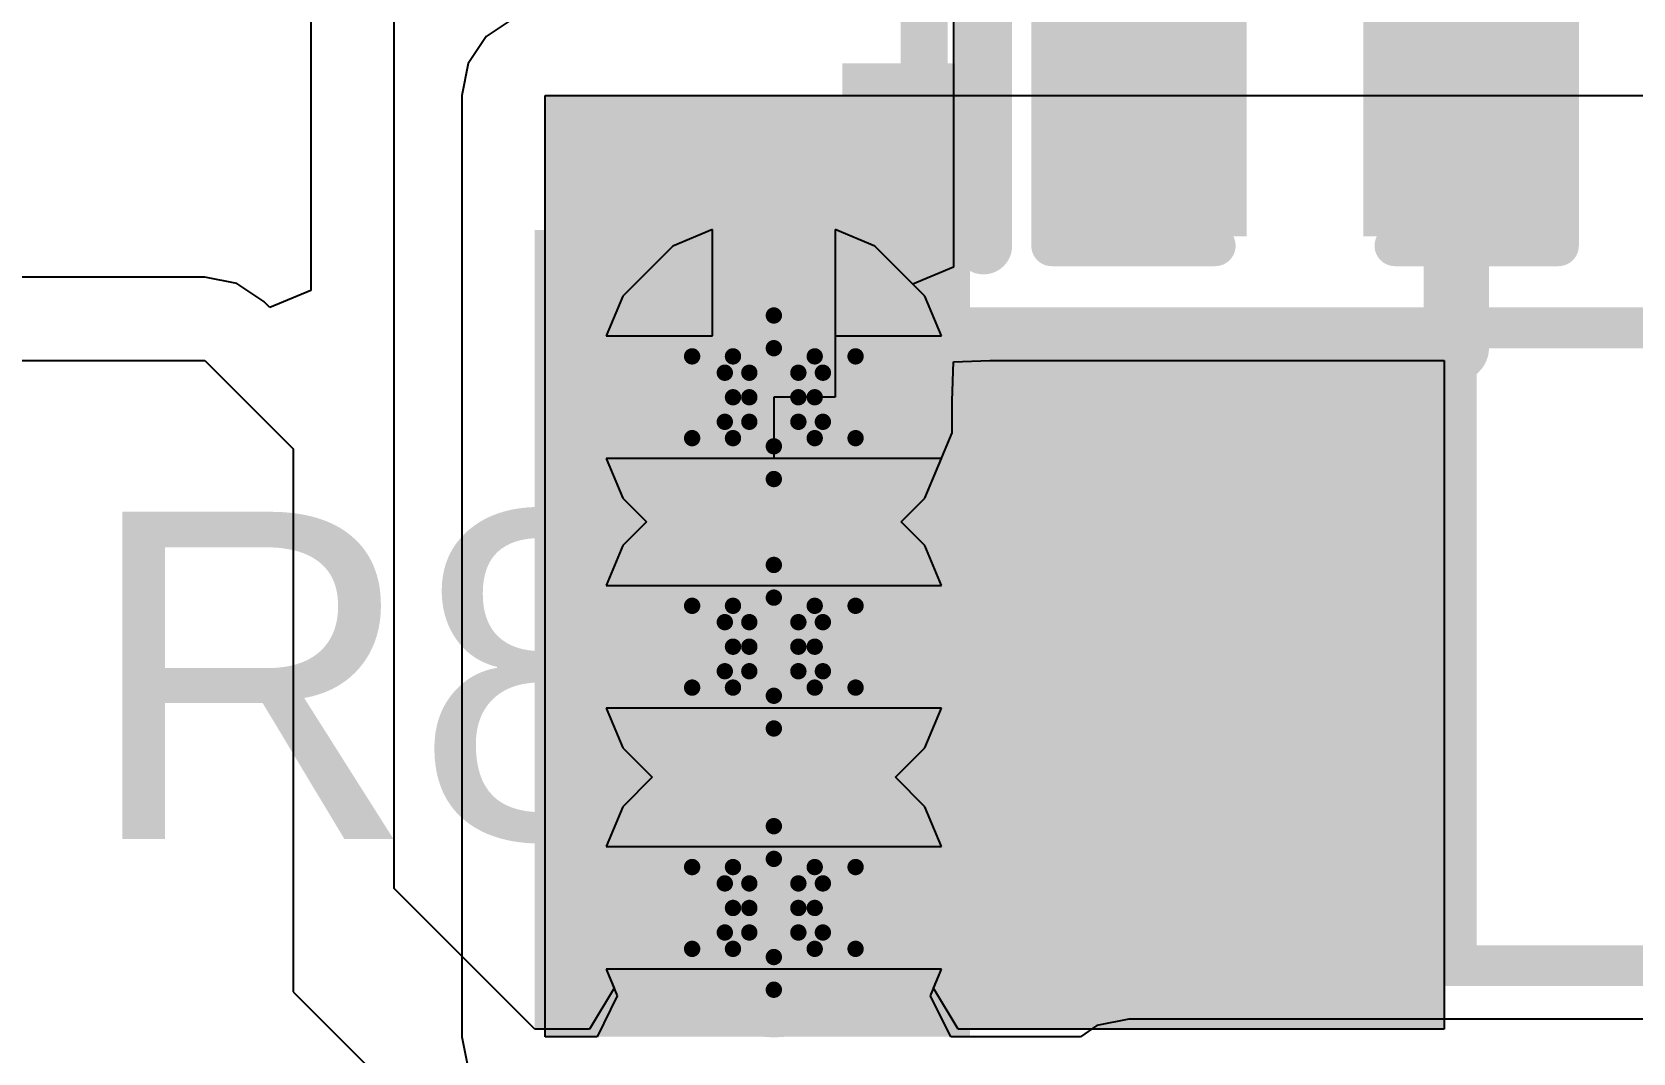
# Model space of a CAD drawing. Header units: inches. Extents: x -18 to 237, y -41 to 211.
# Drawn here: x 24.415 to 29.391, y 88.967 to 92.137 of the extents above; entities that cross this region are included whole.
import ezdxf

# ---------------------------------------------------------------- set-up
doc = ezdxf.new("R2010")
doc.units = ezdxf.units.IN
for name, color, linetype in [('Bottom Layer', 5, 'Continuous'), ('Bottom Solder', 6, 'Continuous'), ('Drill Drawing', 1, 'Continuous'), ('Top Layer', 1, 'Continuous'), ('Top Overlay', 2, 'Continuous'), ('Top Paste', 8, 'Continuous'), ('Top Solder', 216, 'Continuous'), ('Via Holes', 16, 'Continuous')]:
    doc.layers.add(name, color=color, linetype=linetype)
doc.styles.add('Arial', font='', dxfattribs={"height": 0.2})
doc.styles.add('Arial_Bold', font='', dxfattribs={"height": 0.2})
doc.styles.get('Arial').set_extended_font_data('Arial')
doc.styles.get('Arial_Bold').set_extended_font_data('Arial', bold=True)

# ---------------------------------------------------------------- blocks, each defined once
blk = doc.blocks.new('R___1206_75')
at = {"layer": 'Top Layer'}
for points in [[(-2.032, 0.889), (-0.508, 0.889), (-0.508, -0.889), (-2.032, -0.889)], [(0.508, 0.889), (2.032, 0.889), (2.032, -0.889), (0.508, -0.889)]]:
    blk.add_hatch(color=1, dxfattribs=at).paths.add_polyline_path(points)
at = {"layer": 'Top Paste'}
for points in [[(-2.032, 0.889), (-0.508, 0.889), (-0.508, -0.889), (-2.032, -0.889)], [(0.508, 0.889), (2.032, 0.889), (2.032, -0.889), (0.508, -0.889)]]:
    blk.add_hatch(color=8, dxfattribs=at).paths.add_polyline_path(points)
at = {"layer": 'Top Solder'}
for points in [[(-2.1336, 0.9906), (-0.4064, 0.9906), (-0.4064, -0.9906), (-2.1336, -0.9906)], [(0.4064, 0.9906), (2.1336, 0.9906), (2.1336, -0.9906), (0.4064, -0.9906)]]:
    blk.add_hatch(color=216, dxfattribs=at).paths.add_polyline_path(points)
at = {"layer": 'Top Overlay'}
for points in [[(-2.1336, 0.9906, 0.127, 0.127, 0), (-2.1336, -0.9906, 0.127, 0.127, 0)], [(2.1336, 0.9906, 0.127, 0.127, 0), (-2.1336, 0.9906, 0.127, 0.127, 0)], [(2.1336, 0.9906, 0.127, 0.127, 0), (2.1336, -0.9906, 0.127, 0.127, 0)], [(2.1336, -0.9906, 0.127, 0.127, 0), (-2.1336, -0.9906, 0.127, 0.127, 0)]]:
    blk.add_lwpolyline(points, format="xyseb", dxfattribs=at)
for points in [[(-2.16535, 0.9906, 0.0635, 0.0635, 1), (-2.10185, 0.9906, 0.0635, 0.0635, 1)], [(-2.16535, 0.9906, 0.0635, 0.0635, 1), (-2.10185, 0.9906, 0.0635, 0.0635, 1)], [(2.10185, 0.9906, 0.0635, 0.0635, 1), (2.16535, 0.9906, 0.0635, 0.0635, 1)], [(2.10185, 0.9906, 0.0635, 0.0635, 1), (2.16535, 0.9906, 0.0635, 0.0635, 1)], [(-2.16535, -0.9906, 0.0635, 0.0635, 1), (-2.10185, -0.9906, 0.0635, 0.0635, 1)], [(-2.16535, -0.9906, 0.0635, 0.0635, 1), (-2.10185, -0.9906, 0.0635, 0.0635, 1)], [(2.10185, -0.9906, 0.0635, 0.0635, 1), (2.16535, -0.9906, 0.0635, 0.0635, 1)], [(2.10185, -0.9906, 0.0635, 0.0635, 1), (2.16535, -0.9906, 0.0635, 0.0635, 1)]]:
    blk.add_lwpolyline(points, format="xyseb", close=True, dxfattribs=at)
blk = doc.blocks.new('C___0402_159')
at = {"layer": 'Top Layer'}
for points in [[(-0.6985, -0.3175), (-0.6985, 0.3175), (-0.2413, 0.3175), (-0.2413, -0.3175)], [(0.2413, -0.3175), (0.2413, 0.3175), (0.6985, 0.3175), (0.6985, -0.3175)]]:
    blk.add_hatch(color=1, dxfattribs=at).paths.add_polyline_path(points)
at = {"layer": 'Top Paste'}
for points in [[(-0.6985, -0.3175), (-0.6985, 0.3175), (-0.2413, 0.3175), (-0.2413, -0.3175)], [(0.2413, -0.3175), (0.2413, 0.3175), (0.6985, 0.3175), (0.6985, -0.3175)]]:
    blk.add_hatch(color=8, dxfattribs=at).paths.add_polyline_path(points)
at = {"layer": 'Top Solder'}
for points in [[(-0.7585, -0.3775), (-0.7585, 0.3775), (-0.1813, 0.3775), (-0.1813, -0.3775)], [(0.1813, -0.3775), (0.1813, 0.3775), (0.7585, 0.3775), (0.7585, -0.3775)]]:
    blk.add_hatch(color=216, dxfattribs=at).paths.add_polyline_path(points)
at = {"layer": 'Top Overlay'}
for points in [[(-0.7874, 0.4064, 0.127, 0.127, 0), (-0.7874, -0.4064, 0.127, 0.127, 0)], [(-0.2794, 0.4064, 0.127, 0.127, 0), (-0.7874, 0.4064, 0.127, 0.127, 0)], [(0.7874, 0.4064, 0.127, 0.127, 0), (0.2794, 0.4064, 0.127, 0.127, 0)], [(0.7874, 0.4064, 0.127, 0.127, 0), (0.7874, -0.4064, 0.127, 0.127, 0)], [(-0.2794, -0.4064, 0.127, 0.127, 0), (-0.7874, -0.4064, 0.127, 0.127, 0)], [(0.7874, -0.4064, 0.127, 0.127, 0), (0.2794, -0.4064, 0.127, 0.127, 0)]]:
    blk.add_lwpolyline(points, format="xyseb", dxfattribs=at)
for points in [[(-0.8191, 0.4064, 0.0635, 0.0635, 1), (-0.7556, 0.4064, 0.0635, 0.0635, 1)], [(-0.8191, 0.4064, 0.0635, 0.0635, 1), (-0.7556, 0.4064, 0.0635, 0.0635, 1)], [(-0.3111, 0.4064, 0.0635, 0.0635, 1), (-0.2477, 0.4064, 0.0635, 0.0635, 1)], [(0.2477, 0.4064, 0.0635, 0.0635, 1), (0.3111, 0.4064, 0.0635, 0.0635, 1)], [(0.7556, 0.4064, 0.0635, 0.0635, 1), (0.8191, 0.4064, 0.0635, 0.0635, 1)], [(0.7556, 0.4064, 0.0635, 0.0635, 1), (0.8191, 0.4064, 0.0635, 0.0635, 1)], [(-0.8191, -0.4064, 0.0635, 0.0635, 1), (-0.7556, -0.4064, 0.0635, 0.0635, 1)], [(-0.8191, -0.4064, 0.0635, 0.0635, 1), (-0.7556, -0.4064, 0.0635, 0.0635, 1)], [(-0.3111, -0.4064, 0.0635, 0.0635, 1), (-0.2477, -0.4064, 0.0635, 0.0635, 1)], [(0.2477, -0.4064, 0.0635, 0.0635, 1), (0.3111, -0.4064, 0.0635, 0.0635, 1)], [(0.7556, -0.4064, 0.0635, 0.0635, 1), (0.8191, -0.4064, 0.0635, 0.0635, 1)], [(0.7556, -0.4064, 0.0635, 0.0635, 1), (0.8191, -0.4064, 0.0635, 0.0635, 1)]]:
    blk.add_lwpolyline(points, format="xyseb", close=True, dxfattribs=at)

msp = doc.modelspace()

# ---------------------------------------------------------------- hatches: boundary and pattern name
at = {"layer": 'Bottom Layer'}
msp.add_hatch(color=5, dxfattribs=at).paths.add_polyline_path([(26.0096, 89.0173), (27.3304, 89.0173), (27.3304, 91.9403), (26.0096, 91.9403)])
h = msp.add_hatch(color=5, dxfattribs=at)
edge = h.paths.add_edge_path()
edge.add_arc((26.7208, 91.0032), 0.3, 0, 360)
h = msp.add_hatch(color=5, dxfattribs=at)
edge = h.paths.add_edge_path()
edge.add_arc((26.7208, 90.2285), 0.3, 0, 360)
h = msp.add_hatch(color=5, dxfattribs=at)
edge = h.paths.add_edge_path()
edge.add_arc((26.7208, 89.4171), 0.3, 0, 360)
at = {"layer": 'Bottom Solder'}
h = msp.add_hatch(color=6, dxfattribs=at)
edge = h.paths.add_edge_path()
edge.add_arc((26.7208, 91.0032), 0.4016, 0, 360)
h = msp.add_hatch(color=6, dxfattribs=at)
edge = h.paths.add_edge_path()
edge.add_arc((26.7208, 90.2285), 0.4016, 0, 360)
h = msp.add_hatch(color=6, dxfattribs=at)
edge = h.paths.add_edge_path()
edge.add_arc((26.7208, 89.4171), 0.4016, 0, 360)
at = {"layer": 'Top Layer'}
for points in [[(25.9778, 89.0406), (27.2796, 89.0406), (27.2796, 91.5224), (25.9778, 91.5224)], [(26.2923, 89.0406), (28.8036, 89.0406), (28.8036, 91.1175), (26.2923, 91.1175)]]:
    msp.add_hatch(color=1, dxfattribs=at).paths.add_polyline_path(points)
h = msp.add_hatch(color=1, dxfattribs=at)
edge = h.paths.add_edge_path()
edge.add_arc((26.7208, 91.0032), 0.3, 0, 360)
h = msp.add_hatch(color=1, dxfattribs=at)
edge = h.paths.add_edge_path()
edge.add_arc((26.7208, 90.2285), 0.3, 0, 360)
h = msp.add_hatch(color=1, dxfattribs=at)
edge = h.paths.add_edge_path()
edge.add_arc((26.7208, 89.4171), 0.3, 0, 360)
at = {"layer": 'Top Solder'}
h = msp.add_hatch(color=216, dxfattribs=at)
edge = h.paths.add_edge_path()
edge.add_arc((26.7208, 91.0032), 0.4016, 0, 360)
h = msp.add_hatch(color=216, dxfattribs=at)
edge = h.paths.add_edge_path()
edge.add_arc((26.7208, 90.2285), 0.4016, 0, 360)
h = msp.add_hatch(color=216, dxfattribs=at)
edge = h.paths.add_edge_path()
edge.add_arc((26.7208, 89.4171), 0.4016, 0, 360)
at = {"layer": 'Via Holes'}
h = msp.add_hatch(color=7, dxfattribs=at)
edge = h.paths.add_edge_path()
edge.add_arc((26.7208, 91.0032), 0.15, 0, 360)
h = msp.add_hatch(color=7, dxfattribs=at)
edge = h.paths.add_edge_path()
edge.add_arc((26.7208, 90.2285), 0.15, 0, 360)
h = msp.add_hatch(color=7, dxfattribs=at)
edge = h.paths.add_edge_path()
edge.add_arc((26.7208, 89.4171), 0.15, 0, 360)

# ---------------------------------------------------------------- linework, layer by layer
at = {"layer": 'Bottom Layer'}
for p, q in [((25.9105, 92.1796), (25.8265, 92.1234)), ((25.8265, 92.1234), (25.7703, 92.0394)), ((25.7703, 92.0394), (25.7506, 91.9403)), ((25.7506, 91.9403), (25.7506, 89.0173)), ((26.0096, 89.0173), (26.0096, 91.9403)), ((26.0096, 91.9403), (30.3891, 91.9403)), ((26.5303, 91.5239), (26.407, 91.4729)), ((26.5303, 91.1937), (26.5303, 91.5239)), ((27.0346, 91.4729), (26.9113, 91.5239)), ((26.9113, 91.5239), (26.9113, 91.1937)), ((26.407, 91.4729), (26.2511, 91.317)), ((27.1905, 91.317), (27.0346, 91.4729)), ((26.2511, 91.317), (26.2001, 91.1937)), ((27.2415, 91.1937), (27.1905, 91.317)), ((26.2001, 91.1937), (26.5303, 91.1937)), ((26.9113, 91.1937), (27.2415, 91.1937)), ((27.2415, 90.8127), (26.2001, 90.8127)), ((26.2001, 90.8127), (26.2511, 90.6894)), ((27.1905, 90.6894), (27.2415, 90.8127)), ((26.2511, 90.6894), (26.3247, 90.6159)), ((27.1169, 90.6159), (27.1905, 90.6894)), ((26.3247, 90.6159), (26.2511, 90.5423)), ((27.1905, 90.5423), (27.1169, 90.6159)), ((26.2511, 90.5423), (26.2001, 90.419)), ((27.2415, 90.419), (27.1905, 90.5423)), ((26.2001, 90.419), (27.2415, 90.419)), ((27.2415, 90.038), (26.2001, 90.038)), ((26.2001, 90.038), (26.2511, 89.9147)), ((27.1905, 89.9147), (27.2415, 90.038)), ((26.2511, 89.9147), (26.343, 89.8228)), ((27.0986, 89.8228), (27.1905, 89.9147)), ((26.343, 89.8228), (26.2511, 89.7309)), ((27.1905, 89.7309), (27.0986, 89.8228)), ((26.2511, 89.7309), (26.2001, 89.6076)), ((27.2415, 89.6076), (27.1905, 89.7309)), ((26.2001, 89.6076), (27.2415, 89.6076)), ((27.2415, 89.2266), (26.2001, 89.2266)), ((26.2001, 89.2266), (26.2342, 89.1443)), ((27.2075, 89.1443), (27.2415, 89.2266)), ((26.2342, 89.1443), (26.1712, 89.0173)), ((27.2704, 89.0173), (27.2075, 89.1443)), ((27.824, 89.0714), (27.7249, 89.0517)), ((32.1925, 89.0714), (27.824, 89.0714)), ((25.7506, 89.0173), (25.7703, 88.9182)), ((26.1712, 89.0173), (26.0096, 89.0173)), ((27.6735, 89.0173), (27.2704, 89.0173)), ((27.7249, 89.0517), (27.6735, 89.0173))]:
    msp.add_line(p, q, dxfattribs=at)
at = {"layer": 'Drill Drawing'}
for points in [[(26.5938, 91.1302, 0.0508, 0.0508, 0), (26.7208, 91.2572, 0.0508, 0.0508, 0)], [(26.7208, 91.2572, 0.0508, 0.0508, 0), (26.8478, 91.1302, 0.0508, 0.0508, 0)], [(26.4668, 91.1302, 0.0508, 0.0508, 0), (26.5938, 91.0032, 0.0508, 0.0508, 0)], [(26.4668, 91.1302, 0.0508, 0.0508, 0), (26.5938, 91.1302, 0.0508, 0.0508, 0)], [(26.6446, 91.0794, 0.0508, 0.0508, 0), (26.7208, 91.1556, 0.0508, 0.0508, 0)], [(26.7208, 91.1556, 0.0508, 0.0508, 0), (26.797, 91.0794, 0.0508, 0.0508, 0)], [(26.8478, 91.1302, 0.0508, 0.0508, 0), (26.9748, 91.1302, 0.0508, 0.0508, 0)], [(26.8478, 91.0032, 0.0508, 0.0508, 0), (26.9748, 91.1302, 0.0508, 0.0508, 0)], [(26.5684, 91.0794, 0.0508, 0.0508, 0), (26.6446, 91.0032, 0.0508, 0.0508, 0)], [(26.5684, 91.0794, 0.0508, 0.0508, 0), (26.6446, 91.0794, 0.0508, 0.0508, 0)], [(26.797, 91.0794, 0.0508, 0.0508, 0), (26.8732, 91.0794, 0.0508, 0.0508, 0)], [(26.797, 91.0032, 0.0508, 0.0508, 0), (26.8732, 91.0794, 0.0508, 0.0508, 0)], [(26.4668, 90.8762, 0.0508, 0.0508, 0), (26.5938, 91.0032, 0.0508, 0.0508, 0)], [(26.5684, 90.927, 0.0508, 0.0508, 0), (26.6446, 91.0032, 0.0508, 0.0508, 0)], [(26.797, 91.0032, 0.0508, 0.0508, 0), (26.8732, 90.927, 0.0508, 0.0508, 0)], [(26.8478, 91.0032, 0.0508, 0.0508, 0), (26.9748, 90.8762, 0.0508, 0.0508, 0)], [(26.5684, 90.927, 0.0508, 0.0508, 0), (26.6446, 90.927, 0.0508, 0.0508, 0)], [(26.6446, 90.927, 0.0508, 0.0508, 0), (26.7208, 90.8508, 0.0508, 0.0508, 0)], [(26.7208, 90.8508, 0.0508, 0.0508, 0), (26.797, 90.927, 0.0508, 0.0508, 0)], [(26.797, 90.927, 0.0508, 0.0508, 0), (26.8732, 90.927, 0.0508, 0.0508, 0)], [(26.4668, 90.8762, 0.0508, 0.0508, 0), (26.5938, 90.8762, 0.0508, 0.0508, 0)], [(26.5938, 90.8762, 0.0508, 0.0508, 0), (26.7208, 90.7492, 0.0508, 0.0508, 0)], [(26.7208, 90.7492, 0.0508, 0.0508, 0), (26.8478, 90.8762, 0.0508, 0.0508, 0)], [(26.8478, 90.8762, 0.0508, 0.0508, 0), (26.9748, 90.8762, 0.0508, 0.0508, 0)], [(26.5938, 90.3555, 0.0508, 0.0508, 0), (26.7208, 90.4825, 0.0508, 0.0508, 0)], [(26.7208, 90.4825, 0.0508, 0.0508, 0), (26.8478, 90.3555, 0.0508, 0.0508, 0)], [(26.4668, 90.3555, 0.0508, 0.0508, 0), (26.5938, 90.2285, 0.0508, 0.0508, 0)], [(26.4668, 90.3555, 0.0508, 0.0508, 0), (26.5938, 90.3555, 0.0508, 0.0508, 0)], [(26.6446, 90.3047, 0.0508, 0.0508, 0), (26.7208, 90.3809, 0.0508, 0.0508, 0)], [(26.7208, 90.3809, 0.0508, 0.0508, 0), (26.797, 90.3047, 0.0508, 0.0508, 0)], [(26.8478, 90.3555, 0.0508, 0.0508, 0), (26.9748, 90.3555, 0.0508, 0.0508, 0)], [(26.8478, 90.2285, 0.0508, 0.0508, 0), (26.9748, 90.3555, 0.0508, 0.0508, 0)], [(26.5684, 90.3047, 0.0508, 0.0508, 0), (26.6446, 90.2285, 0.0508, 0.0508, 0)], [(26.5684, 90.3047, 0.0508, 0.0508, 0), (26.6446, 90.3047, 0.0508, 0.0508, 0)], [(26.797, 90.3047, 0.0508, 0.0508, 0), (26.8732, 90.3047, 0.0508, 0.0508, 0)], [(26.797, 90.2285, 0.0508, 0.0508, 0), (26.8732, 90.3047, 0.0508, 0.0508, 0)], [(26.4668, 90.1015, 0.0508, 0.0508, 0), (26.5938, 90.2285, 0.0508, 0.0508, 0)], [(26.5684, 90.1523, 0.0508, 0.0508, 0), (26.6446, 90.2285, 0.0508, 0.0508, 0)], [(26.797, 90.2285, 0.0508, 0.0508, 0), (26.8732, 90.1523, 0.0508, 0.0508, 0)], [(26.8478, 90.2285, 0.0508, 0.0508, 0), (26.9748, 90.1015, 0.0508, 0.0508, 0)], [(26.5684, 90.1523, 0.0508, 0.0508, 0), (26.6446, 90.1523, 0.0508, 0.0508, 0)], [(26.6446, 90.1523, 0.0508, 0.0508, 0), (26.7208, 90.0761, 0.0508, 0.0508, 0)], [(26.7208, 90.0761, 0.0508, 0.0508, 0), (26.797, 90.1523, 0.0508, 0.0508, 0)], [(26.797, 90.1523, 0.0508, 0.0508, 0), (26.8732, 90.1523, 0.0508, 0.0508, 0)], [(26.4668, 90.1015, 0.0508, 0.0508, 0), (26.5938, 90.1015, 0.0508, 0.0508, 0)], [(26.5938, 90.1015, 0.0508, 0.0508, 0), (26.7208, 89.9745, 0.0508, 0.0508, 0)], [(26.7208, 89.9745, 0.0508, 0.0508, 0), (26.8478, 90.1015, 0.0508, 0.0508, 0)], [(26.8478, 90.1015, 0.0508, 0.0508, 0), (26.9748, 90.1015, 0.0508, 0.0508, 0)], [(26.5938, 89.5441, 0.0508, 0.0508, 0), (26.7208, 89.6711, 0.0508, 0.0508, 0)], [(26.7208, 89.6711, 0.0508, 0.0508, 0), (26.8478, 89.5441, 0.0508, 0.0508, 0)], [(26.4668, 89.5441, 0.0508, 0.0508, 0), (26.5938, 89.4171, 0.0508, 0.0508, 0)], [(26.4668, 89.5441, 0.0508, 0.0508, 0), (26.5938, 89.5441, 0.0508, 0.0508, 0)], [(26.6446, 89.4933, 0.0508, 0.0508, 0), (26.7208, 89.5695, 0.0508, 0.0508, 0)], [(26.7208, 89.5695, 0.0508, 0.0508, 0), (26.797, 89.4933, 0.0508, 0.0508, 0)], [(26.8478, 89.5441, 0.0508, 0.0508, 0), (26.9748, 89.5441, 0.0508, 0.0508, 0)], [(26.8478, 89.4171, 0.0508, 0.0508, 0), (26.9748, 89.5441, 0.0508, 0.0508, 0)], [(26.5684, 89.4933, 0.0508, 0.0508, 0), (26.6446, 89.4171, 0.0508, 0.0508, 0)], [(26.5684, 89.4933, 0.0508, 0.0508, 0), (26.6446, 89.4933, 0.0508, 0.0508, 0)], [(26.797, 89.4933, 0.0508, 0.0508, 0), (26.8732, 89.4933, 0.0508, 0.0508, 0)], [(26.797, 89.4171, 0.0508, 0.0508, 0), (26.8732, 89.4933, 0.0508, 0.0508, 0)], [(26.4668, 89.2901, 0.0508, 0.0508, 0), (26.5938, 89.4171, 0.0508, 0.0508, 0)], [(26.5684, 89.3409, 0.0508, 0.0508, 0), (26.6446, 89.4171, 0.0508, 0.0508, 0)], [(26.797, 89.4171, 0.0508, 0.0508, 0), (26.8732, 89.3409, 0.0508, 0.0508, 0)], [(26.8478, 89.4171, 0.0508, 0.0508, 0), (26.9748, 89.2901, 0.0508, 0.0508, 0)], [(26.5684, 89.3409, 0.0508, 0.0508, 0), (26.6446, 89.3409, 0.0508, 0.0508, 0)], [(26.6446, 89.3409, 0.0508, 0.0508, 0), (26.7208, 89.2647, 0.0508, 0.0508, 0)], [(26.7208, 89.2647, 0.0508, 0.0508, 0), (26.797, 89.3409, 0.0508, 0.0508, 0)], [(26.797, 89.3409, 0.0508, 0.0508, 0), (26.8732, 89.3409, 0.0508, 0.0508, 0)], [(26.4668, 89.2901, 0.0508, 0.0508, 0), (26.5938, 89.2901, 0.0508, 0.0508, 0)], [(26.5938, 89.2901, 0.0508, 0.0508, 0), (26.7208, 89.1631, 0.0508, 0.0508, 0)], [(26.7208, 89.1631, 0.0508, 0.0508, 0), (26.8478, 89.2901, 0.0508, 0.0508, 0)], [(26.8478, 89.2901, 0.0508, 0.0508, 0), (26.9748, 89.2901, 0.0508, 0.0508, 0)]]:
    msp.add_lwpolyline(points, format="xyseb", dxfattribs=at)
for points in [[(26.7081, 91.2572, 0.0254, 0.0254, 1), (26.7335, 91.2572, 0.0254, 0.0254, 1)], [(26.7081, 91.2572, 0.0254, 0.0254, 1), (26.7335, 91.2572, 0.0254, 0.0254, 1)], [(26.4541, 91.1302, 0.0254, 0.0254, 1), (26.4795, 91.1302, 0.0254, 0.0254, 1)], [(26.4541, 91.1302, 0.0254, 0.0254, 1), (26.4795, 91.1302, 0.0254, 0.0254, 1)], [(26.5811, 91.1302, 0.0254, 0.0254, 1), (26.6065, 91.1302, 0.0254, 0.0254, 1)], [(26.5811, 91.1302, 0.0254, 0.0254, 1), (26.6065, 91.1302, 0.0254, 0.0254, 1)], [(26.7081, 91.1556, 0.0254, 0.0254, 1), (26.7335, 91.1556, 0.0254, 0.0254, 1)], [(26.7081, 91.1556, 0.0254, 0.0254, 1), (26.7335, 91.1556, 0.0254, 0.0254, 1)], [(26.8351, 91.1302, 0.0254, 0.0254, 1), (26.8605, 91.1302, 0.0254, 0.0254, 1)], [(26.8351, 91.1302, 0.0254, 0.0254, 1), (26.8605, 91.1302, 0.0254, 0.0254, 1)], [(26.9621, 91.1302, 0.0254, 0.0254, 1), (26.9875, 91.1302, 0.0254, 0.0254, 1)], [(26.9621, 91.1302, 0.0254, 0.0254, 1), (26.9875, 91.1302, 0.0254, 0.0254, 1)], [(26.5557, 91.0794, 0.0254, 0.0254, 1), (26.5811, 91.0794, 0.0254, 0.0254, 1)], [(26.5557, 91.0794, 0.0254, 0.0254, 1), (26.5811, 91.0794, 0.0254, 0.0254, 1)], [(26.6319, 91.0794, 0.0254, 0.0254, 1), (26.6573, 91.0794, 0.0254, 0.0254, 1)], [(26.6319, 91.0794, 0.0254, 0.0254, 1), (26.6573, 91.0794, 0.0254, 0.0254, 1)], [(26.7843, 91.0794, 0.0254, 0.0254, 1), (26.8097, 91.0794, 0.0254, 0.0254, 1)], [(26.7843, 91.0794, 0.0254, 0.0254, 1), (26.8097, 91.0794, 0.0254, 0.0254, 1)], [(26.8605, 91.0794, 0.0254, 0.0254, 1), (26.8859, 91.0794, 0.0254, 0.0254, 1)], [(26.8605, 91.0794, 0.0254, 0.0254, 1), (26.8859, 91.0794, 0.0254, 0.0254, 1)], [(26.5811, 91.0032, 0.0254, 0.0254, 1), (26.6065, 91.0032, 0.0254, 0.0254, 1)], [(26.5811, 91.0032, 0.0254, 0.0254, 1), (26.6065, 91.0032, 0.0254, 0.0254, 1)], [(26.6319, 91.0032, 0.0254, 0.0254, 1), (26.6573, 91.0032, 0.0254, 0.0254, 1)], [(26.6319, 91.0032, 0.0254, 0.0254, 1), (26.6573, 91.0032, 0.0254, 0.0254, 1)], [(26.7843, 91.0032, 0.0254, 0.0254, 1), (26.8097, 91.0032, 0.0254, 0.0254, 1)], [(26.7843, 91.0032, 0.0254, 0.0254, 1), (26.8097, 91.0032, 0.0254, 0.0254, 1)], [(26.8351, 91.0032, 0.0254, 0.0254, 1), (26.8605, 91.0032, 0.0254, 0.0254, 1)], [(26.8351, 91.0032, 0.0254, 0.0254, 1), (26.8605, 91.0032, 0.0254, 0.0254, 1)], [(26.5557, 90.927, 0.0254, 0.0254, 1), (26.5811, 90.927, 0.0254, 0.0254, 1)], [(26.5557, 90.927, 0.0254, 0.0254, 1), (26.5811, 90.927, 0.0254, 0.0254, 1)], [(26.6319, 90.927, 0.0254, 0.0254, 1), (26.6573, 90.927, 0.0254, 0.0254, 1)], [(26.6319, 90.927, 0.0254, 0.0254, 1), (26.6573, 90.927, 0.0254, 0.0254, 1)], [(26.7843, 90.927, 0.0254, 0.0254, 1), (26.8097, 90.927, 0.0254, 0.0254, 1)], [(26.7843, 90.927, 0.0254, 0.0254, 1), (26.8097, 90.927, 0.0254, 0.0254, 1)], [(26.8605, 90.927, 0.0254, 0.0254, 1), (26.8859, 90.927, 0.0254, 0.0254, 1)], [(26.8605, 90.927, 0.0254, 0.0254, 1), (26.8859, 90.927, 0.0254, 0.0254, 1)], [(26.4541, 90.8762, 0.0254, 0.0254, 1), (26.4795, 90.8762, 0.0254, 0.0254, 1)], [(26.4541, 90.8762, 0.0254, 0.0254, 1), (26.4795, 90.8762, 0.0254, 0.0254, 1)], [(26.5811, 90.8762, 0.0254, 0.0254, 1), (26.6065, 90.8762, 0.0254, 0.0254, 1)], [(26.5811, 90.8762, 0.0254, 0.0254, 1), (26.6065, 90.8762, 0.0254, 0.0254, 1)], [(26.7081, 90.8508, 0.0254, 0.0254, 1), (26.7335, 90.8508, 0.0254, 0.0254, 1)], [(26.7081, 90.8508, 0.0254, 0.0254, 1), (26.7335, 90.8508, 0.0254, 0.0254, 1)], [(26.8351, 90.8762, 0.0254, 0.0254, 1), (26.8605, 90.8762, 0.0254, 0.0254, 1)], [(26.8351, 90.8762, 0.0254, 0.0254, 1), (26.8605, 90.8762, 0.0254, 0.0254, 1)], [(26.9621, 90.8762, 0.0254, 0.0254, 1), (26.9875, 90.8762, 0.0254, 0.0254, 1)], [(26.9621, 90.8762, 0.0254, 0.0254, 1), (26.9875, 90.8762, 0.0254, 0.0254, 1)], [(26.7081, 90.7492, 0.0254, 0.0254, 1), (26.7335, 90.7492, 0.0254, 0.0254, 1)], [(26.7081, 90.7492, 0.0254, 0.0254, 1), (26.7335, 90.7492, 0.0254, 0.0254, 1)], [(26.7081, 90.4825, 0.0254, 0.0254, 1), (26.7335, 90.4825, 0.0254, 0.0254, 1)], [(26.7081, 90.4825, 0.0254, 0.0254, 1), (26.7335, 90.4825, 0.0254, 0.0254, 1)], [(26.4541, 90.3555, 0.0254, 0.0254, 1), (26.4795, 90.3555, 0.0254, 0.0254, 1)], [(26.4541, 90.3555, 0.0254, 0.0254, 1), (26.4795, 90.3555, 0.0254, 0.0254, 1)], [(26.5811, 90.3555, 0.0254, 0.0254, 1), (26.6065, 90.3555, 0.0254, 0.0254, 1)], [(26.5811, 90.3555, 0.0254, 0.0254, 1), (26.6065, 90.3555, 0.0254, 0.0254, 1)], [(26.7081, 90.3809, 0.0254, 0.0254, 1), (26.7335, 90.3809, 0.0254, 0.0254, 1)], [(26.7081, 90.3809, 0.0254, 0.0254, 1), (26.7335, 90.3809, 0.0254, 0.0254, 1)], [(26.8351, 90.3555, 0.0254, 0.0254, 1), (26.8605, 90.3555, 0.0254, 0.0254, 1)], [(26.8351, 90.3555, 0.0254, 0.0254, 1), (26.8605, 90.3555, 0.0254, 0.0254, 1)], [(26.9621, 90.3555, 0.0254, 0.0254, 1), (26.9875, 90.3555, 0.0254, 0.0254, 1)], [(26.9621, 90.3555, 0.0254, 0.0254, 1), (26.9875, 90.3555, 0.0254, 0.0254, 1)], [(26.5557, 90.3047, 0.0254, 0.0254, 1), (26.5811, 90.3047, 0.0254, 0.0254, 1)], [(26.5557, 90.3047, 0.0254, 0.0254, 1), (26.5811, 90.3047, 0.0254, 0.0254, 1)], [(26.6319, 90.3047, 0.0254, 0.0254, 1), (26.6573, 90.3047, 0.0254, 0.0254, 1)], [(26.6319, 90.3047, 0.0254, 0.0254, 1), (26.6573, 90.3047, 0.0254, 0.0254, 1)], [(26.7843, 90.3047, 0.0254, 0.0254, 1), (26.8097, 90.3047, 0.0254, 0.0254, 1)], [(26.7843, 90.3047, 0.0254, 0.0254, 1), (26.8097, 90.3047, 0.0254, 0.0254, 1)], [(26.8605, 90.3047, 0.0254, 0.0254, 1), (26.8859, 90.3047, 0.0254, 0.0254, 1)], [(26.8605, 90.3047, 0.0254, 0.0254, 1), (26.8859, 90.3047, 0.0254, 0.0254, 1)], [(26.5811, 90.2285, 0.0254, 0.0254, 1), (26.6065, 90.2285, 0.0254, 0.0254, 1)], [(26.5811, 90.2285, 0.0254, 0.0254, 1), (26.6065, 90.2285, 0.0254, 0.0254, 1)], [(26.6319, 90.2285, 0.0254, 0.0254, 1), (26.6573, 90.2285, 0.0254, 0.0254, 1)], [(26.6319, 90.2285, 0.0254, 0.0254, 1), (26.6573, 90.2285, 0.0254, 0.0254, 1)], [(26.7843, 90.2285, 0.0254, 0.0254, 1), (26.8097, 90.2285, 0.0254, 0.0254, 1)], [(26.7843, 90.2285, 0.0254, 0.0254, 1), (26.8097, 90.2285, 0.0254, 0.0254, 1)], [(26.8351, 90.2285, 0.0254, 0.0254, 1), (26.8605, 90.2285, 0.0254, 0.0254, 1)], [(26.8351, 90.2285, 0.0254, 0.0254, 1), (26.8605, 90.2285, 0.0254, 0.0254, 1)], [(26.5557, 90.1523, 0.0254, 0.0254, 1), (26.5811, 90.1523, 0.0254, 0.0254, 1)], [(26.5557, 90.1523, 0.0254, 0.0254, 1), (26.5811, 90.1523, 0.0254, 0.0254, 1)], [(26.6319, 90.1523, 0.0254, 0.0254, 1), (26.6573, 90.1523, 0.0254, 0.0254, 1)], [(26.6319, 90.1523, 0.0254, 0.0254, 1), (26.6573, 90.1523, 0.0254, 0.0254, 1)], [(26.7843, 90.1523, 0.0254, 0.0254, 1), (26.8097, 90.1523, 0.0254, 0.0254, 1)], [(26.7843, 90.1523, 0.0254, 0.0254, 1), (26.8097, 90.1523, 0.0254, 0.0254, 1)], [(26.8605, 90.1523, 0.0254, 0.0254, 1), (26.8859, 90.1523, 0.0254, 0.0254, 1)], [(26.8605, 90.1523, 0.0254, 0.0254, 1), (26.8859, 90.1523, 0.0254, 0.0254, 1)], [(26.4541, 90.1015, 0.0254, 0.0254, 1), (26.4795, 90.1015, 0.0254, 0.0254, 1)], [(26.4541, 90.1015, 0.0254, 0.0254, 1), (26.4795, 90.1015, 0.0254, 0.0254, 1)], [(26.5811, 90.1015, 0.0254, 0.0254, 1), (26.6065, 90.1015, 0.0254, 0.0254, 1)], [(26.5811, 90.1015, 0.0254, 0.0254, 1), (26.6065, 90.1015, 0.0254, 0.0254, 1)], [(26.8351, 90.1015, 0.0254, 0.0254, 1), (26.8605, 90.1015, 0.0254, 0.0254, 1)], [(26.8351, 90.1015, 0.0254, 0.0254, 1), (26.8605, 90.1015, 0.0254, 0.0254, 1)], [(26.9621, 90.1015, 0.0254, 0.0254, 1), (26.9875, 90.1015, 0.0254, 0.0254, 1)], [(26.9621, 90.1015, 0.0254, 0.0254, 1), (26.9875, 90.1015, 0.0254, 0.0254, 1)], [(26.7081, 90.0761, 0.0254, 0.0254, 1), (26.7335, 90.0761, 0.0254, 0.0254, 1)], [(26.7081, 90.0761, 0.0254, 0.0254, 1), (26.7335, 90.0761, 0.0254, 0.0254, 1)], [(26.7081, 89.9745, 0.0254, 0.0254, 1), (26.7335, 89.9745, 0.0254, 0.0254, 1)], [(26.7081, 89.9745, 0.0254, 0.0254, 1), (26.7335, 89.9745, 0.0254, 0.0254, 1)], [(26.7081, 89.6711, 0.0254, 0.0254, 1), (26.7335, 89.6711, 0.0254, 0.0254, 1)], [(26.7081, 89.6711, 0.0254, 0.0254, 1), (26.7335, 89.6711, 0.0254, 0.0254, 1)], [(26.4541, 89.5441, 0.0254, 0.0254, 1), (26.4795, 89.5441, 0.0254, 0.0254, 1)], [(26.4541, 89.5441, 0.0254, 0.0254, 1), (26.4795, 89.5441, 0.0254, 0.0254, 1)], [(26.5811, 89.5441, 0.0254, 0.0254, 1), (26.6065, 89.5441, 0.0254, 0.0254, 1)], [(26.5811, 89.5441, 0.0254, 0.0254, 1), (26.6065, 89.5441, 0.0254, 0.0254, 1)], [(26.7081, 89.5695, 0.0254, 0.0254, 1), (26.7335, 89.5695, 0.0254, 0.0254, 1)], [(26.7081, 89.5695, 0.0254, 0.0254, 1), (26.7335, 89.5695, 0.0254, 0.0254, 1)], [(26.8351, 89.5441, 0.0254, 0.0254, 1), (26.8605, 89.5441, 0.0254, 0.0254, 1)], [(26.8351, 89.5441, 0.0254, 0.0254, 1), (26.8605, 89.5441, 0.0254, 0.0254, 1)], [(26.9621, 89.5441, 0.0254, 0.0254, 1), (26.9875, 89.5441, 0.0254, 0.0254, 1)], [(26.9621, 89.5441, 0.0254, 0.0254, 1), (26.9875, 89.5441, 0.0254, 0.0254, 1)], [(26.5557, 89.4933, 0.0254, 0.0254, 1), (26.5811, 89.4933, 0.0254, 0.0254, 1)], [(26.5557, 89.4933, 0.0254, 0.0254, 1), (26.5811, 89.4933, 0.0254, 0.0254, 1)], [(26.6319, 89.4933, 0.0254, 0.0254, 1), (26.6573, 89.4933, 0.0254, 0.0254, 1)], [(26.6319, 89.4933, 0.0254, 0.0254, 1), (26.6573, 89.4933, 0.0254, 0.0254, 1)], [(26.7843, 89.4933, 0.0254, 0.0254, 1), (26.8097, 89.4933, 0.0254, 0.0254, 1)], [(26.7843, 89.4933, 0.0254, 0.0254, 1), (26.8097, 89.4933, 0.0254, 0.0254, 1)], [(26.8605, 89.4933, 0.0254, 0.0254, 1), (26.8859, 89.4933, 0.0254, 0.0254, 1)], [(26.8605, 89.4933, 0.0254, 0.0254, 1), (26.8859, 89.4933, 0.0254, 0.0254, 1)], [(26.5811, 89.4171, 0.0254, 0.0254, 1), (26.6065, 89.4171, 0.0254, 0.0254, 1)], [(26.5811, 89.4171, 0.0254, 0.0254, 1), (26.6065, 89.4171, 0.0254, 0.0254, 1)], [(26.6319, 89.4171, 0.0254, 0.0254, 1), (26.6573, 89.4171, 0.0254, 0.0254, 1)], [(26.6319, 89.4171, 0.0254, 0.0254, 1), (26.6573, 89.4171, 0.0254, 0.0254, 1)], [(26.7843, 89.4171, 0.0254, 0.0254, 1), (26.8097, 89.4171, 0.0254, 0.0254, 1)], [(26.7843, 89.4171, 0.0254, 0.0254, 1), (26.8097, 89.4171, 0.0254, 0.0254, 1)], [(26.8351, 89.4171, 0.0254, 0.0254, 1), (26.8605, 89.4171, 0.0254, 0.0254, 1)], [(26.8351, 89.4171, 0.0254, 0.0254, 1), (26.8605, 89.4171, 0.0254, 0.0254, 1)], [(26.5557, 89.3409, 0.0254, 0.0254, 1), (26.5811, 89.3409, 0.0254, 0.0254, 1)], [(26.5557, 89.3409, 0.0254, 0.0254, 1), (26.5811, 89.3409, 0.0254, 0.0254, 1)], [(26.6319, 89.3409, 0.0254, 0.0254, 1), (26.6573, 89.3409, 0.0254, 0.0254, 1)], [(26.6319, 89.3409, 0.0254, 0.0254, 1), (26.6573, 89.3409, 0.0254, 0.0254, 1)], [(26.7843, 89.3409, 0.0254, 0.0254, 1), (26.8097, 89.3409, 0.0254, 0.0254, 1)], [(26.7843, 89.3409, 0.0254, 0.0254, 1), (26.8097, 89.3409, 0.0254, 0.0254, 1)], [(26.8605, 89.3409, 0.0254, 0.0254, 1), (26.8859, 89.3409, 0.0254, 0.0254, 1)], [(26.8605, 89.3409, 0.0254, 0.0254, 1), (26.8859, 89.3409, 0.0254, 0.0254, 1)], [(26.4541, 89.2901, 0.0254, 0.0254, 1), (26.4795, 89.2901, 0.0254, 0.0254, 1)], [(26.4541, 89.2901, 0.0254, 0.0254, 1), (26.4795, 89.2901, 0.0254, 0.0254, 1)], [(26.5811, 89.2901, 0.0254, 0.0254, 1), (26.6065, 89.2901, 0.0254, 0.0254, 1)], [(26.5811, 89.2901, 0.0254, 0.0254, 1), (26.6065, 89.2901, 0.0254, 0.0254, 1)], [(26.8351, 89.2901, 0.0254, 0.0254, 1), (26.8605, 89.2901, 0.0254, 0.0254, 1)], [(26.8351, 89.2901, 0.0254, 0.0254, 1), (26.8605, 89.2901, 0.0254, 0.0254, 1)], [(26.9621, 89.2901, 0.0254, 0.0254, 1), (26.9875, 89.2901, 0.0254, 0.0254, 1)], [(26.9621, 89.2901, 0.0254, 0.0254, 1), (26.9875, 89.2901, 0.0254, 0.0254, 1)], [(26.7081, 89.2647, 0.0254, 0.0254, 1), (26.7335, 89.2647, 0.0254, 0.0254, 1)], [(26.7081, 89.2647, 0.0254, 0.0254, 1), (26.7335, 89.2647, 0.0254, 0.0254, 1)], [(26.7081, 89.1631, 0.0254, 0.0254, 1), (26.7335, 89.1631, 0.0254, 0.0254, 1)], [(26.7081, 89.1631, 0.0254, 0.0254, 1), (26.7335, 89.1631, 0.0254, 0.0254, 1)]]:
    msp.add_lwpolyline(points, format="xyseb", close=True, dxfattribs=at)
at = {"layer": 'Top Layer'}
for p, q in [((25.2814, 93.9884), (25.2814, 91.3344)), ((25.5404, 91.2652), (25.5404, 93.9884)), ((27.2796, 93.989), (27.2796, 91.4075)), ((26.5303, 91.5239), (26.407, 91.4729)), ((26.5303, 91.1937), (26.5303, 91.5239)), ((27.0346, 91.4729), (26.9113, 91.5239)), ((26.9113, 91.5239), (26.9113, 91.0032)), ((26.407, 91.4729), (26.2511, 91.317)), ((27.1526, 91.3549), (27.0346, 91.4729)), ((27.2796, 91.4075), (27.1526, 91.3549)), ((24.9525, 91.3765), (23.2666, 91.3765)), ((25.0516, 91.3568), (24.9525, 91.3765)), ((25.1356, 91.3006), (25.0516, 91.3568)), ((25.2814, 91.3344), (25.1544, 91.2818)), ((26.2511, 91.317), (26.2001, 91.1937)), ((25.1544, 91.2818), (25.1356, 91.3006)), ((25.5404, 89.478), (25.5404, 91.2652)), ((26.2001, 91.1937), (26.5303, 91.1937)), ((23.2666, 91.1175), (24.9525, 91.1175)), ((24.9525, 91.1175), (25.2271, 90.8429)), ((27.2748, 90.9925), (27.2795, 91.1136)), ((27.2795, 91.1136), (27.3921, 91.1175)), ((27.3921, 91.1175), (28.8036, 91.1175)), ((28.8036, 91.1175), (28.8036, 89.0406)), ((26.9113, 91.0032), (26.7208, 91.0032)), ((26.7208, 91.0032), (26.7208, 90.8127)), ((27.2748, 90.893), (27.2748, 90.9925)), ((27.1905, 90.6894), (27.2748, 90.893)), ((25.2271, 90.8429), (25.2271, 89.1571)), ((26.7208, 90.8127), (26.2001, 90.8127)), ((26.2001, 90.8127), (26.2511, 90.6894)), ((26.2511, 90.6894), (26.3247, 90.6159)), ((27.1169, 90.6159), (27.1905, 90.6894)), ((26.3247, 90.6159), (26.2511, 90.5423)), ((27.1905, 90.5423), (27.1169, 90.6159)), ((26.2511, 90.5423), (26.2001, 90.419)), ((27.2415, 90.419), (27.1905, 90.5423)), ((26.2001, 90.419), (27.2415, 90.419)), ((27.2415, 90.038), (26.2001, 90.038)), ((26.2001, 90.038), (26.2511, 89.9147)), ((27.1905, 89.9147), (27.2415, 90.038)), ((26.2511, 89.9147), (26.343, 89.8228)), ((27.0986, 89.8228), (27.1905, 89.9147)), ((26.343, 89.8228), (26.2511, 89.7309)), ((27.1905, 89.7309), (27.0986, 89.8228)), ((26.2511, 89.7309), (26.2001, 89.6076)), ((27.2415, 89.6076), (27.1905, 89.7309)), ((26.2001, 89.6076), (27.2415, 89.6076)), ((25.9778, 89.0406), (25.5404, 89.478)), ((27.2415, 89.2266), (26.2001, 89.2266)), ((26.2001, 89.2266), (26.2245, 89.1676)), ((27.2171, 89.1676), (27.2415, 89.2266)), ((26.2245, 89.1676), (26.1479, 89.0406)), ((27.2937, 89.0406), (27.2171, 89.1676)), ((25.2271, 89.1571), (25.6243, 88.7599)), ((26.1479, 89.0406), (25.9778, 89.0406)), ((28.8036, 89.0406), (27.2937, 89.0406))]:
    msp.add_line(p, q, dxfattribs=at)
for points in [[(28.8417, 91.8802, 0.2032, 0.2032, 0), (28.8417, 93.094, 0.2032, 0.2032, 0)], [(27.9019, 91.8802, 0.381, 0.381, 0), (27.9019, 92.5532, 0.381, 0.381, 0)], [(28.8417, 91.1556, 0.2032, 0.2032, 0), (28.8417, 91.8802, 0.2032, 0.2032, 0)], [(28.0416, 90.3555, 0.2032, 0.2032, 0), (28.8417, 91.1556, 0.2032, 0.2032, 0)], [(28.0416, 90.2285, 0.2032, 0.2032, 0), (28.0416, 90.3555, 0.2032, 0.2032, 0)]]:
    msp.add_lwpolyline(points, format="xyseb", dxfattribs=at)
for points in [[(27.8067, 91.8802, 0.1905, 0.1905, 1), (27.9972, 91.8802, 0.1905, 0.1905, 1)], [(28.7909, 91.8802, 0.1016, 0.1016, 1), (28.8925, 91.8802, 0.1016, 0.1016, 1)], [(28.7909, 91.8802, 0.1016, 0.1016, 1), (28.8925, 91.8802, 0.1016, 0.1016, 1)], [(28.7909, 91.1556, 0.1016, 0.1016, 1), (28.8925, 91.1556, 0.1016, 0.1016, 1)], [(28.7909, 91.1556, 0.1016, 0.1016, 1), (28.8925, 91.1556, 0.1016, 0.1016, 1)], [(27.9908, 90.3555, 0.1016, 0.1016, 1), (28.0924, 90.3555, 0.1016, 0.1016, 1)], [(27.9908, 90.3555, 0.1016, 0.1016, 1), (28.0924, 90.3555, 0.1016, 0.1016, 1)], [(27.9908, 90.2285, 0.1016, 0.1016, 1), (28.0924, 90.2285, 0.1016, 0.1016, 1)]]:
    msp.add_lwpolyline(points, format="xyseb", close=True, dxfattribs=at)
at = {"layer": 'Top Overlay'}
msp.add_lwpolyline([(27.3725, 91.4738, 0.1778, 0.1778, 0), (27.3725, 93.0432, 0.1778, 0.1778, 0)], format="xyseb", dxfattribs=at)
msp.add_lwpolyline([(27.3281, 91.4738, 0.0889, 0.0889, 1), (27.417, 91.4738, 0.0889, 0.0889, 1)], format="xyseb", close=True, dxfattribs=at)

# ---------------------------------------------------------------- block references
at = {"rotation": 180}
for name, p in [('C___0402_159', (28.3718, 91.8802)), ('R___1206_75', (29.3116, 90.2285))]:
    msp.add_blockref(name, p, dxfattribs=at)

# ---------------------------------------------------------------- texts
at = {"layer": 'Top Overlay'}
for s, height, style, p in [('1', 0.762, 'Arial_Bold', (26.8664, 91.9269)), ('R8', 1.016, 'Arial', (24.5793, 89.6315))]:
    msp.add_text(s, height=height, dxfattribs=dict(at, style=style)).set_placement(p)

doc.saveas('drawing.dxf')
